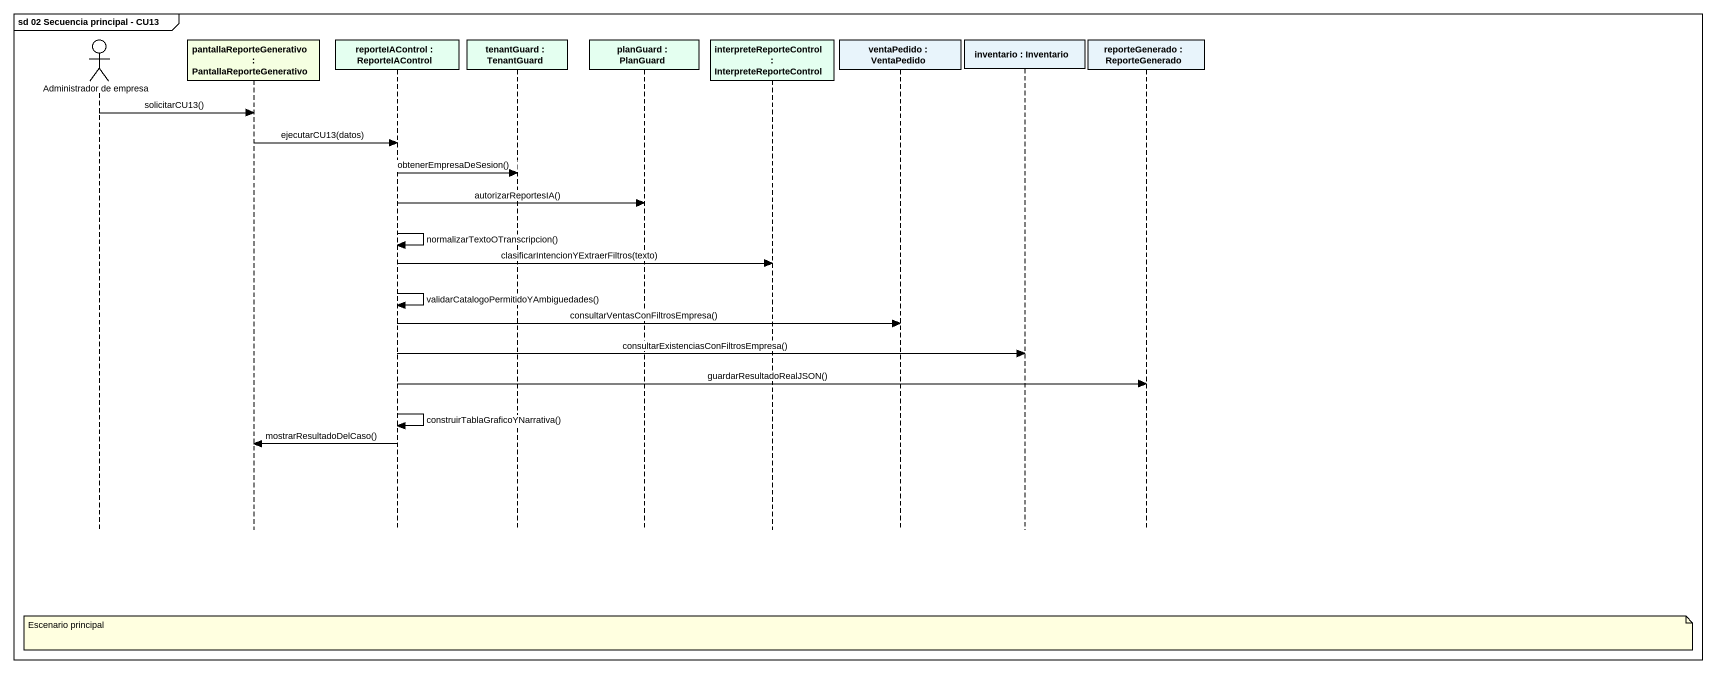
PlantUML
@startuml
mainframe sd 02 Secuencia principal - CU13
hide footbox
actor "Administrador de empresa" as Administrador_de_empresa
participant "pantallaReporteGenerativo : PantallaReporteGenerativo" as pantallaReporteGenerativo #F5FFE1
participant "reporteIAControl : ReporteIAControl" as reporteIAControl #E4FFF0
participant "tenantGuard : TenantGuard" as tenantGuard #E4FFF0
participant "planGuard : PlanGuard" as planGuard #E4FFF0
participant "interpreteReporteControl : InterpreteReporteControl" as interpreteReporteControl #E4FFF0
participant "ventaPedido : VentaPedido" as ventaPedido #E8F4FB
participant "inventario : Inventario" as inventario #E8F4FB
participant "reporteGenerado : ReporteGenerado" as reporteGenerado #E8F4FB

Administrador_de_empresa -> pantallaReporteGenerativo : solicitarCU13()
pantallaReporteGenerativo -> reporteIAControl : ejecutarCU13(datos)
reporteIAControl -> tenantGuard : obtenerEmpresaDeSesion()
reporteIAControl -> planGuard : autorizarReportesIA()
reporteIAControl -> reporteIAControl : normalizarTextoOTranscripcion()
reporteIAControl -> interpreteReporteControl : clasificarIntencionYExtraerFiltros(texto)
reporteIAControl -> reporteIAControl : validarCatalogoPermitidoYAmbiguedades()
reporteIAControl -> ventaPedido : consultarVentasConFiltrosEmpresa()
reporteIAControl -> inventario : consultarExistenciasConFiltrosEmpresa()
reporteIAControl -> reporteGenerado : guardarResultadoRealJSON()
reporteIAControl -> reporteIAControl : construirTablaGraficoYNarrativa()
reporteIAControl -> pantallaReporteGenerativo : mostrarResultadoDelCaso()
note over ventaPedido : Escenario principal
@enduml
